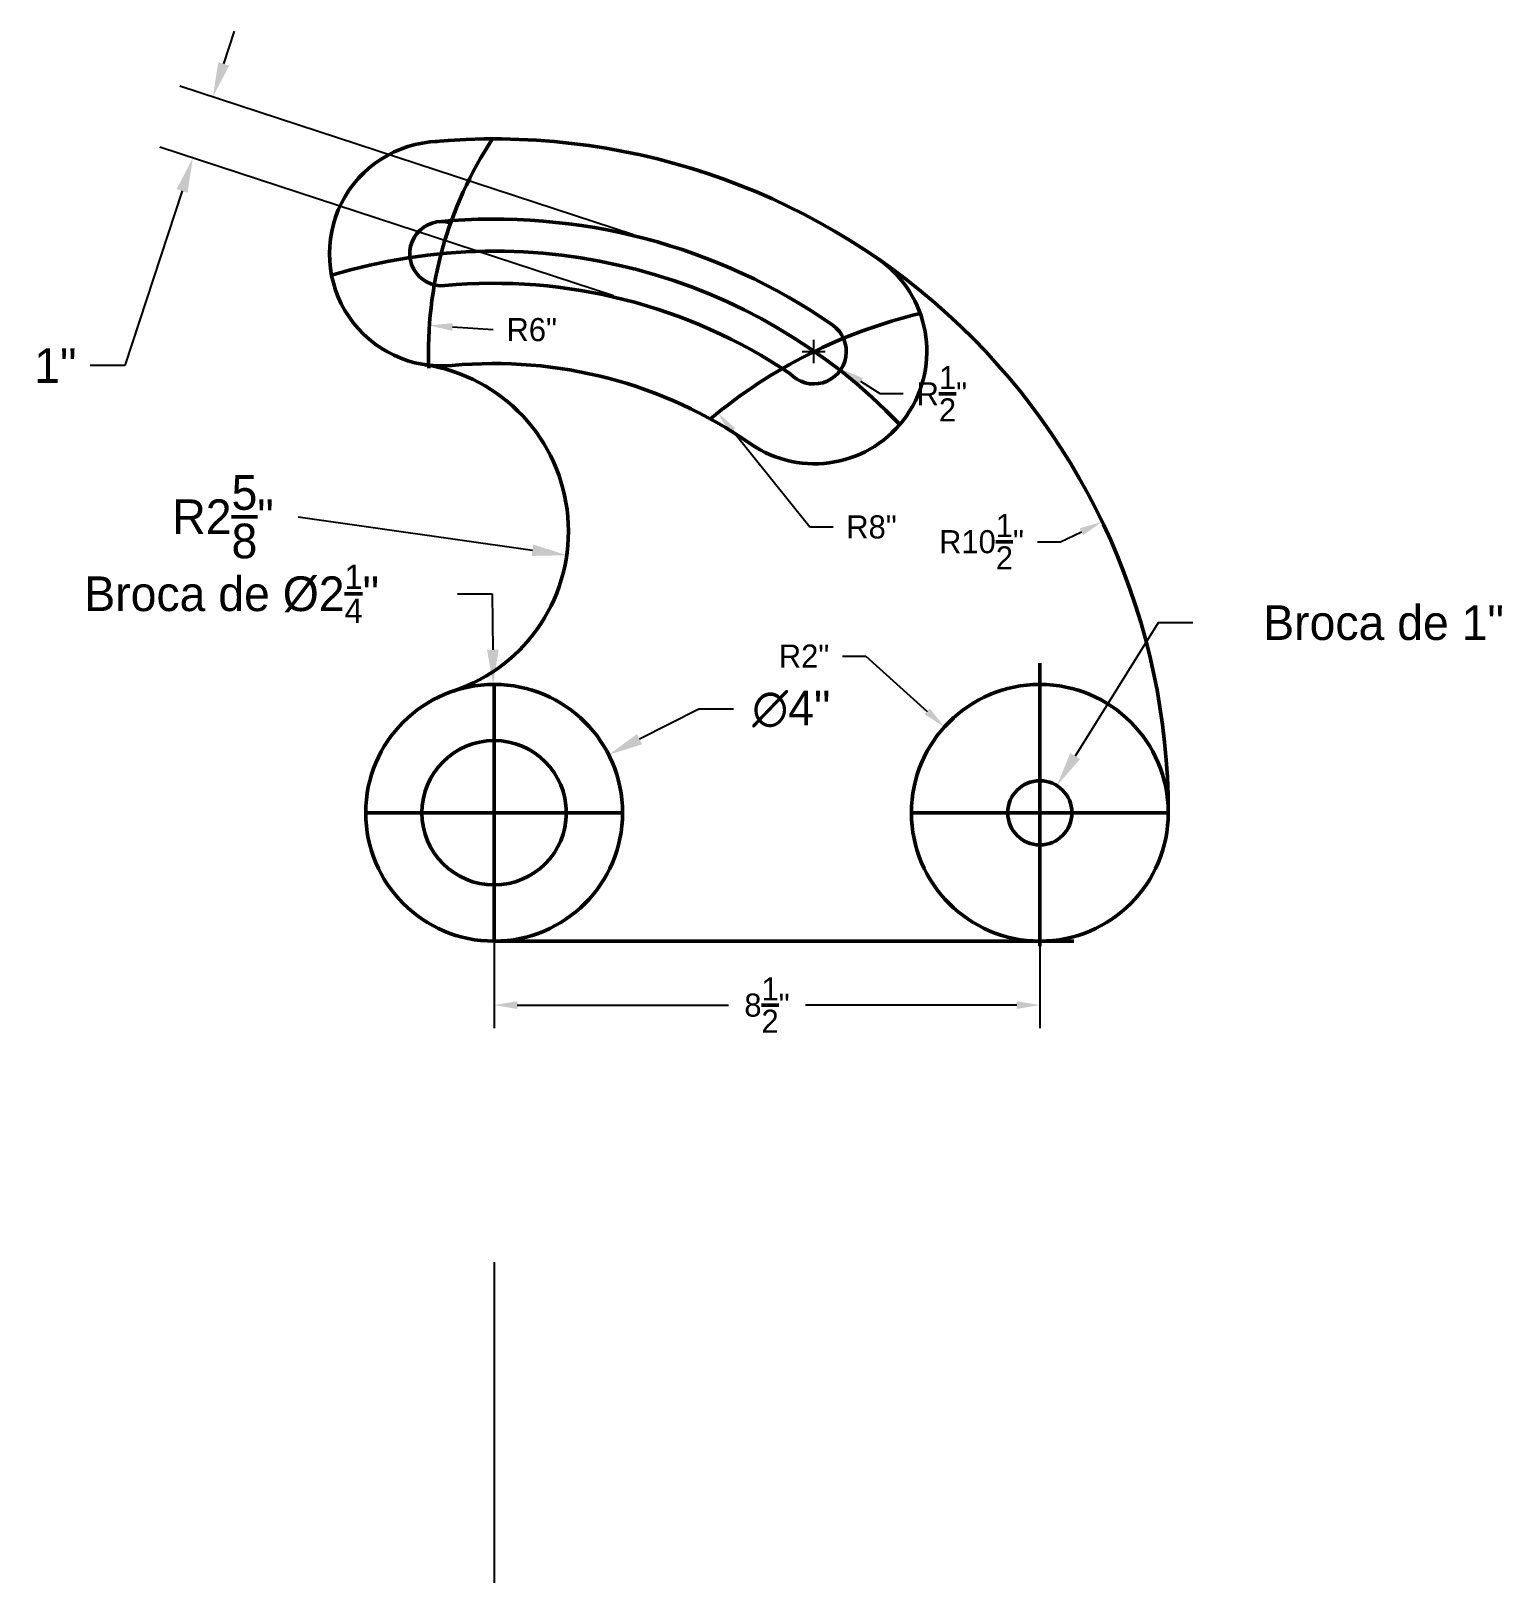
# Model space of a CAD drawing. Header units: inches. Extents: x -15.7 to 7.2, y -12 to 12.2.
import ezdxf

# ---------------------------------------------------------------- set-up
doc = ezdxf.new("R2010")
doc.units = ezdxf.units.IN
doc.header["$MEASUREMENT"] = 0
doc.dimstyles.get("Standard").update_dxf_attribs({"dimtxt": 0.18, "dimasz": 0.18, "dimexe": 0.18, "dimexo": 0.0625, "dimgap": 0.09, "dimtad": 0, "dimtih": 1, "dimtoh": 1, "dimdec": 4, "dimzin": 0, "dimdsep": 46, "dimlunit": 4, "dimtxsty": 'Standard', "dimcen": 0.09, "dimadec": 0, "dimazin": 0, "dimtfac": 1, "dimtdec": 4, "dimtofl": 0, "dimtmove": 0, "dimatfit": 3, "dimfxl": 0, "dimtolj": 1, "dimtzin": 0, "dimarcsym": 0})

# ---------------------------------------------------------------- blocks, each defined once
blk = doc.blocks.new('*D1')
at = {"color": 0, "lineweight": -2}
for p, q in [((-8.5, -0.125), (-8.5, -3.356)), ((0, -0.125), (0, -3.356)), ((-8.14, -2.996), (-4.85, -2.996)), ((-0.36, -2.996), (-3.65, -2.996))]:
    blk.add_line(p, q, dxfattribs=at)
at = {"color": 0}
for points in [[(-8.14, -2.936), (-8.14, -3.056), (-8.5, -2.996)], [(-0.36, -2.936), (-0.36, -3.056), (0, -2.996)]]:
    blk.add_solid(points, dxfattribs=at)
at = {"layer": 'Defpoints', "color": 0}
for p in [(-8.5, 0), (0, 0), (0, -2.996)]:
    blk.add_point(p, dxfattribs=at)
at = {"color": 0, "lineweight": 50, "insert": (-4.25, -2.996), "char_height": 0.36, "attachment_point": 5}
blk.add_mtext('\\A1;8{\\H1.000000x;\\S1/2;}"', dxfattribs=at)
blk = doc.blocks.new('*D2')
at = {"color": 0, "lineweight": -2}
for p, q in [((-5.311, 1.615), (-6.234, 1.147)), ((-4.771, 1.615), (-5.311, 1.615)), ((-8.5, -0.27), (-8.5, 0.27)), ((-8.77, 0), (-8.23, 0))]:
    blk.add_line(p, q, dxfattribs=at)
at = {"color": 0}
blk.add_solid([(-6.275, 1.228), (-6.193, 1.067), (-6.716, 0.904)], dxfattribs=at)
at = {"layer": 'Defpoints', "color": 0}
for p in [(-6.716, 0.904), (-10.284, -0.904)]:
    blk.add_point(p, dxfattribs=at)
at = {"color": 0, "lineweight": 50, "insert": (-3.871, 1.615), "char_height": 0.54, "attachment_point": 5}
blk.add_mtext('\\A1;∅4"', dxfattribs=at)
blk = doc.blocks.new('*D3')
at = {"color": 0, "lineweight": -2}
for p, q in [((-3.073, 2.442), (-2.713, 2.442)), ((-2.713, 2.442), (-1.754, 1.579)), ((-0.18, 0), (0.18, 0)), ((0, -0.18), (0, 0.18))]:
    blk.add_line(p, q, dxfattribs=at)
at = {"color": 0}
blk.add_solid([(-1.714, 1.623), (-1.794, 1.534), (-1.487, 1.338)], dxfattribs=at)
at = {"layer": 'Defpoints', "color": 0}
for p in [(-1.487, 1.338), (0, 0)]:
    blk.add_point(p, dxfattribs=at)
at = {"color": 0, "lineweight": 50, "insert": (-3.673, 2.442), "char_height": 0.36, "attachment_point": 5}
blk.add_mtext('\\A1;R2"', dxfattribs=at)
blk = doc.blocks.new('*D4')
at = {"color": 0, "lineweight": -2}
for p, q in [((0.321, 4.224), (0.646, 4.379)), ((-0.039, 4.224), (0.321, 4.224))]:
    blk.add_line(p, q, dxfattribs=at)
at = {"color": 0}
blk.add_solid([(0.62, 4.433), (0.672, 4.325), (0.97, 4.535)], dxfattribs=at)
at = {"layer": 'Defpoints', "color": 0}
for p in [(0.97, 4.535), (-8.5, 0)]:
    blk.add_point(p, dxfattribs=at)
at = {"color": 0, "lineweight": 50, "insert": (-0.909, 4.224), "char_height": 0.36, "attachment_point": 5}
blk.add_mtext('\\A1;R10{\\H1.000000x;\\S1/2;}"', dxfattribs=at)
blk = doc.blocks.new('*D5')
at = {"color": 0, "lineweight": -2}
for p, q in [((-3.582, 4.452), (-4.789, 5.953)), ((-3.222, 4.452), (-3.582, 4.452))]:
    blk.add_line(p, q, dxfattribs=at)
at = {"color": 0}
blk.add_solid([(-4.742, 5.99), (-4.836, 5.915), (-5.015, 6.233)], dxfattribs=at)
at = {"layer": 'Defpoints', "color": 0}
for p in [(-5.015, 6.233), (0, 0)]:
    blk.add_point(p, dxfattribs=at)
at = {"color": 0, "lineweight": 50, "insert": (-2.622, 4.452), "char_height": 0.36, "attachment_point": 5}
blk.add_mtext('\\A1;R8"', dxfattribs=at)
blk = doc.blocks.new('*D6')
at = {"color": 0, "lineweight": -2}
for p, q in [((-3.522, 7.008), (-3.522, 7.368)), ((-3.702, 7.188), (-3.342, 7.188)), ((-2.487, 6.529), (-2.791, 6.722)), ((-2.127, 6.529), (-2.487, 6.529))]:
    blk.add_line(p, q, dxfattribs=at)
at = {"color": 0}
blk.add_solid([(-2.758, 6.773), (-2.823, 6.672), (-3.094, 6.916)], dxfattribs=at)
at = {"layer": 'Defpoints', "color": 0}
for p in [(-3.522, 7.188), (-3.094, 6.916)]:
    blk.add_point(p, dxfattribs=at)
at = {"color": 0, "lineweight": 50, "insert": (-1.527, 6.529), "char_height": 0.36, "attachment_point": 5}
blk.add_mtext('\\A1;R{\\H1.000000x;\\S1/2;}"', dxfattribs=at)
blk = doc.blocks.new('*D7')
at = {"color": 0, "lineweight": -2}
blk.add_line((-8.514, 7.526), (-9.149, 7.569), dxfattribs=at)
at = {"color": 0}
blk.add_solid([(-9.145, 7.629), (-9.153, 7.509), (-9.508, 7.593)], dxfattribs=at)
at = {"layer": 'Defpoints', "color": 0}
for p in [(-9.508, 7.593), (-3.522, 7.188)]:
    blk.add_point(p, dxfattribs=at)
at = {"color": 0, "lineweight": 50, "insert": (-7.914, 7.526), "char_height": 0.36, "attachment_point": 5}
blk.add_mtext('\\A1;R6"', dxfattribs=at)
blk = doc.blocks.new('*D8')
at = {"color": 0, "lineweight": -2}
blk.add_line((-11.552, 4.613), (-7.903, 4.091), dxfattribs=at)
at = {"color": 0}
blk.add_solid([(-7.891, 4.18), (-7.916, 4.002), (-7.369, 4.014)], dxfattribs=at)
at = {"layer": 'Defpoints', "color": 0}
for p in [(-9.967, 4.386), (-7.369, 4.014)]:
    blk.add_point(p, dxfattribs=at)
at = {"color": 0, "lineweight": 50, "insert": (-12.722, 4.613), "char_height": 0.54, "attachment_point": 5}
blk.add_mtext('\\A1;R2{\\H1.000000x;\\S5/8;}"', dxfattribs=at)
blk = doc.blocks.new('*D9')
at = {"color": 0, "lineweight": -2}
for p, q in [((-12.712, 11.667), (-12.543, 12.18)), ((-6.329, 9.005), (-13.393, 11.323)), ((-6.642, 8.053), (-13.705, 10.37)), ((-13.361, 9.689), (-14.253, 6.968)), ((-14.253, 6.968), (-14.793, 6.968))]:
    blk.add_line(p, q, dxfattribs=at)
at = {"color": 0}
for points in [[(-12.797, 11.695), (-12.626, 11.639), (-12.88, 11.154)], [(-13.446, 9.717), (-13.275, 9.661), (-13.192, 10.202)]]:
    blk.add_solid(points, dxfattribs=at)
at = {"layer": 'Defpoints', "color": 0}
for p in [(-13.192, 10.202), (-6.151, 8.947), (-6.463, 7.995)]:
    blk.add_point(p, dxfattribs=at)
at = {"color": 0, "lineweight": 50, "insert": (-15.333, 6.968), "char_height": 0.54, "attachment_point": 5}
blk.add_mtext('\\A1;1"', dxfattribs=at)
blk = doc.blocks.new('*D10')
at = {"color": 0, "lineweight": -2}
for p, q in [((-9.068, 3.413), (-8.528, 3.413)), ((-8.528, 3.413), (-8.52, 2.54)), ((-8.5, -0.27), (-8.5, 0.27)), ((-8.77, 0), (-8.23, 0))]:
    blk.add_line(p, q, dxfattribs=at)
at = {"color": 0}
blk.add_solid([(-8.43, 2.541), (-8.61, 2.539), (-8.516, 2)], dxfattribs=at)
at = {"layer": 'Defpoints', "color": 0}
for p in [(-8.516, 2), (-8.484, -2)]:
    blk.add_point(p, dxfattribs=at)
at = {"color": 0, "lineweight": 50, "insert": (-12.587, 3.413), "char_height": 0.54, "attachment_point": 5}
blk.add_mtext('\\A1;\\A1;Broca de %%c2{\\H0.7x;\\S1/4;}"', dxfattribs=at)
blk = doc.blocks.new('*D11')
at = {"color": 0, "lineweight": -2}
for p, q in [((1.843, 2.959), (0.55, 0.883)), ((2.383, 2.959), (1.843, 2.959)), ((0, -0.27), (0, 0.27)), ((-0.27, 0), (0.27, 0))]:
    blk.add_line(p, q, dxfattribs=at)
at = {"color": 0}
blk.add_solid([(0.473, 0.93), (0.626, 0.835), (0.264, 0.424)], dxfattribs=at)
at = {"layer": 'Defpoints', "color": 0}
for p in [(0.264, 0.424), (-0.264, -0.424)]:
    blk.add_point(p, dxfattribs=at)
at = {"color": 0, "lineweight": 50, "insert": (5.353, 2.959), "char_height": 0.54, "attachment_point": 5}
blk.add_mtext('\\A1;Broca de 1"', dxfattribs=at)

msp = doc.modelspace()

# ---------------------------------------------------------------- linework, layer by layer
at = {"lineweight": 50}
for p, q in [((-9.38064, 10.463), (-9.38064, 10.46077)), ((0, 2.33009), (0, -2.07666)), ((-8.5, 2), (-8.5, -2)), ((-10.5, 0), (-6.5, 0)), ((-2, 0), (2, 0)), ((-8.5, -2), (0.5312, -2))]:
    msp.add_line(p, q, dxfattribs=at)
msp.add_line((-8.5, -7), (-8.5, -12))
for centre, radius in [((-8.5, 0), 2), ((0, 0), 2), ((-8.5, 0), 1.125), ((0, 0), 0.5)]:
    msp.add_circle(centre, radius, dxfattribs=at)
for centre, radius, start, end in [((-9.31435, 8.71202), 1.75, 92.171073, 275.356016), ((-3.52184, 7.18773), 6, 146.49293, 182.501507), ((-8.5, 0), 10.5, 0, 95.396528), ((-9.31435, 8.71202), 0.5, 74.045496, 275.340139), ((-8.5, 0), 9.25, 55.238054, 95.340139), ((-8.5, 0), 8.75, 43.759713, 106.81848), ((-3.51103, 7.18837), 1.75, 235.238054, 55.238054), ((-8.5, 0), 8.25, 56.075993, 95.340139), ((0, 0), 8, 103.473782, 129.907057), ((-3.52184, 7.18773), 0.50676, 222.453687, 54.275422), ((-9.96741, 4.38604), 2.625, 288.498357, 81.415297), ((-8.5, 0), 7, 55.238054, 95.344108)]:
    msp.add_arc(centre, radius, start, end, dxfattribs=at)

# ---------------------------------------------------------------- dimensions: what is measured, and where the dimension line sits
dim = msp.add_linear_dim(base=(-13.19226, 10.20212), p1=(-6.15104, 8.94678), p2=(-6.46338, 7.99467), angle=251.837569, dimstyle='Standard', override={"dimscale": 3}, dxfattribs=at)
dim.commit()
dim.dimension.update_dxf_attribs({"geometry": '*D9', "text_midpoint": (-15.33308, 6.96848), "dimtype": 161})
for center, mpoint, override, picture, middle in [((-3.52184, 7.18773), (-9.50812, 7.59314), {"dimscale": 2}, '*D7', (-8.51396, 7.52581)), ((0, 0), (-5.01458, 6.2333), {"dimscale": 2}, '*D5', (-2.62159, 4.45205)), ((-9.96741, 4.38604), (-7.36888, 4.01417), {"dimscale": 3, "dimtmove": 1}, '*D8', (-11.5523, 4.61285)), ((-8.5, 0), (0.97038, 4.53452), {"dimscale": 2}, '*D4', (-0.90902, 4.22358)), ((0, 0), (-1.48655, 1.33797), {"dimscale": 2}, '*D3', (-3.6735, 2.44229))]:
    dim = msp.add_radius_dim(center=center, mpoint=mpoint, dimstyle='Standard', override=override, dxfattribs=at)
    dim.commit()
    dim.dimension.update_dxf_attribs({"geometry": picture, "text_midpoint": middle, "dimtype": 164})
dim = msp.add_radius_dim(center=(-3.52184, 7.18773), mpoint=(-3.09433, 6.91563), dimstyle='Standard', override={"dimscale": 2}, dxfattribs=at)
dim.commit()
dim.dimension.update_dxf_attribs({"geometry": '*D6', "text_midpoint": (-1.52692, 6.52903)})
for p1, p2, text, picture, middle in [((-8.48387, -1.99993), (-8.51613, 1.99993), '\\A1;Broca de %%c2{\\H0.7x;\\S1/4;}"', '*D10', (-12.58652, 3.41274)), ((-0.2643, -0.42443), (0.2643, 0.42443), 'Broca de 1"', '*D11', (5.35285, 2.95938))]:
    dim = msp.add_diameter_dim_2p(p1=p1, p2=p2, text=text, dimstyle='Standard', override={"dimscale": 3}, dxfattribs=at)
    dim.commit()
    dim.dimension.update_dxf_attribs({"geometry": picture, "text_midpoint": middle, "dimtype": 163})
dim = msp.add_diameter_dim_2p(p1=(-10.28427, -0.90354), p2=(-6.71573, 0.90354), dimstyle='Standard', override={"dimscale": 3}, dxfattribs=at)
dim.commit()
dim.dimension.update_dxf_attribs({"geometry": '*D2', "text_midpoint": (-3.8713, 1.61474), "dimtype": 163})
dim = msp.add_linear_dim(base=(0, -2.9959), p1=(-8.5, 0), p2=(0, 0), dimstyle='Standard', override={"dimscale": 2}, dxfattribs=at)
dim.commit()
dim.dimension.update_dxf_attribs({"geometry": '*D1', "text_midpoint": (-4.25, -2.9959)})

doc.saveas('drawing.dxf')
